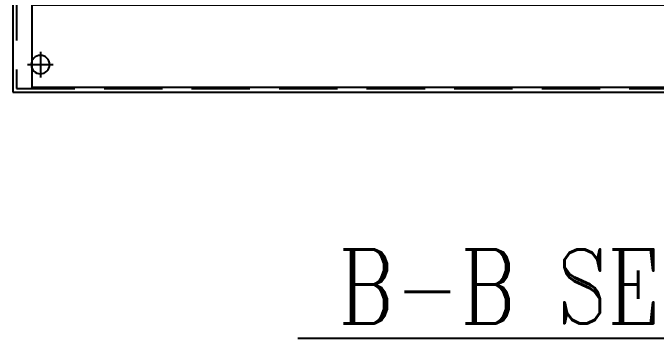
# Model space of a CAD drawing. Extents: x -276 to 10601, y -180 to 3883.
# Drawn here: x 3142.7 to 3492.7, y 1130.1 to 1307.3 of the extents above; entities that cross this region are included whole.
import ezdxf

# ---------------------------------------------------------------- set-up
doc = ezdxf.new("R2010")
doc.units = 0
doc.header["$LTSCALE"] = 10
doc.header["$MEASUREMENT"] = 0
doc.linetypes.add('CONTINOUS', pattern=[0])
doc.linetypes.add('HIDDEN', pattern=[9.525, 6.35, -3.175])
doc.layers.get('0').update_dxf_attribs({"linetype": 'CONTINUOUS'})
doc.layers.add('中心孔', color=82, linetype='CONTINUOUS')
doc.layers.add('底板開孔', color=33, linetype='CONTINUOUS')
doc.styles.add('CHINA', font='ROMANC.SHX', dxfattribs={"width": 0.8, "bigfont": 'stsl.shx'})

# ---------------------------------------------------------------- blocks, each defined once
blk = doc.blocks.new('A-螺絲孔-0J')
at = {"layer": '中心孔', "linetype": 'CONTINOUS', "ltscale": 10}
for p, q in [((0, 7), (0, -7)), ((-7, 0), (7, 0))]:
    blk.add_line(p, q, dxfattribs=at)
at = {"layer": '底板開孔', "linetype": 'CONTINOUS', "ltscale": 10}
blk.add_circle((0, 0), 5, dxfattribs=at)

msp = doc.modelspace()

# ---------------------------------------------------------------- linework, layer by layer
at = {"ltscale": 0.5}
msp.add_lwpolyline([(3142.73, 1264.17), (3842.73, 1264.17), (3842.73, 1564.17), (3142.73, 1564.17)], close=True, dxfattribs=at)
at = {"color": 5, "linetype": 'HIDDEN', "ltscale": 0.5}
msp.add_lwpolyline([(3144.73, 1266.17), (3840.73, 1266.17), (3840.73, 1562.17), (3144.73, 1562.17)], close=True, dxfattribs=at)
at = {"color": 4, "ltscale": 0.5}
msp.add_lwpolyline([(3811.61, 1311.67), (3811.61, 1266.67), (3153.21, 1266.67), (3153.21, 1311.67)], close=True, dxfattribs=at)

# ---------------------------------------------------------------- block references
at = {"ltscale": 0.5, "xscale": -1, "rotation": 90}
msp.add_blockref('A-螺絲孔-0J', (3157.73, 1279.17), dxfattribs=at)

# ---------------------------------------------------------------- texts
at = {"style": 'CHINA', "width": 0.8}
msp.add_text('%%U B-B SECTION ', height=40.281, dxfattribs=at).set_placement((3297.81, 1138.18))

doc.saveas('drawing.dxf')
